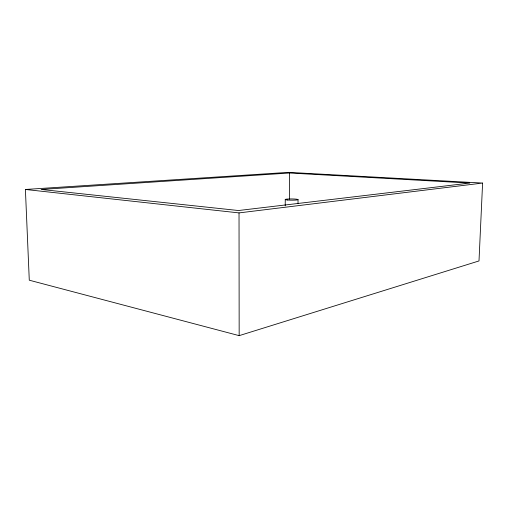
<?xml version="1.0" encoding="UTF-8"?>
<svg xmlns="http://www.w3.org/2000/svg" width="508" height="508" viewBox="0 0 508 508"><rect width="100%" height="100%" fill="white"/><g stroke="black" fill="none" stroke-linecap="round" stroke-linejoin="round"><path stroke-width="0.76" d="M285.21 205.861L285.261 199.561M289.376 199.149L289.598 172.999L469.735 183.071L238.474 210.528L41.123 189.452L289.598 172.999M298.012 203.467L298.05 199.536M482.6 183.064L479 260.941L239.166 335.648L29.28 280.2L25.4 189.465L288.557 172.352L482.6 183.064L239.027 212.903L25.4 189.465M239.027 212.903L239.166 335.648M287.642 200.012A6.426 0.622 0.5 0 0 298.012 199.701A6.426 0.622 0.5 0 0 289.331 198.952A6.426 0.622 0.5 0 0 287.642 200.012"/></g></svg>
